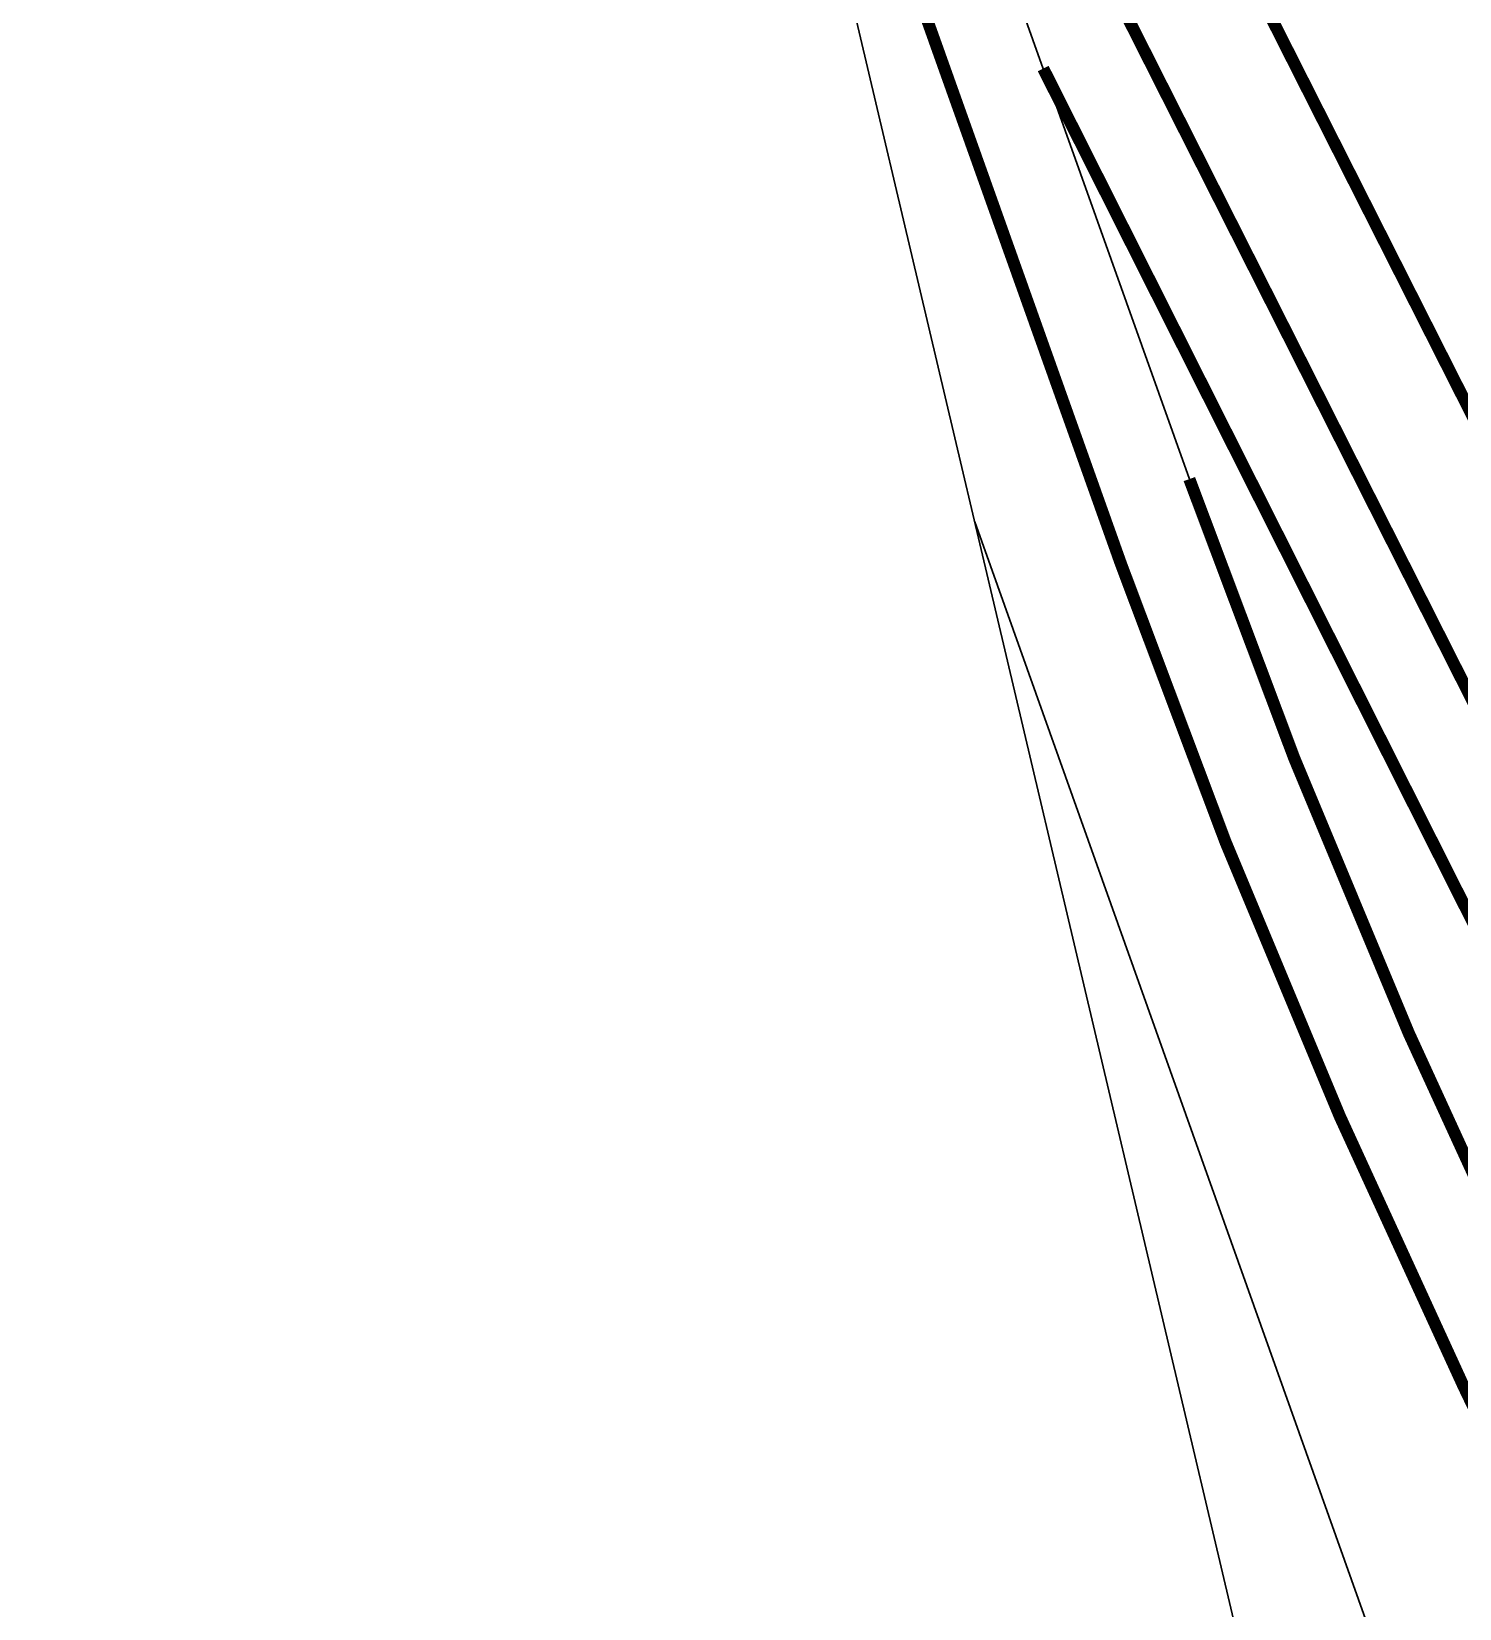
# Model space of a CAD drawing. Header units: metres. Extents: x 319374 to 323895, y 7409538 to 7427889.
# Drawn here: x 321686.8 to 321745.7, y 7423219.4 to 7423284.4 of the extents above; entities that cross this region are included whole.
import ezdxf

# ---------------------------------------------------------------- set-up
doc = ezdxf.new("R2010")
doc.units = ezdxf.units.M
doc.header["$LTSCALE"] = 10
doc.layers.add('F-HZ-PATIO-FCO-MORATO-SUL', color=1, linetype='Continuous')

msp = doc.modelspace()

# ---------------------------------------------------------------- linework, layer by layer
at = {"layer": 'F-HZ-PATIO-FCO-MORATO-SUL', "lineweight": 30}
for p, q in [((321737.692, 7423213.189), (321698.104, 7423381.105)), ((321734.519, 7423265.964), (321707.059, 7423343.123)), ((321725.667, 7423264.196), (321744.386, 7423211.645))]:
    msp.add_line(p, q, dxfattribs=at)
at = {"layer": 'F-HZ-PATIO-FCO-MORATO-SUL', "const_width": 0.5, "flags": 128}
for points in [[(322116.077, 7422458.587), (322106.102, 7422483.73, -0.024193), (322095.155, 7422515.762), (322093.373, 7422521.936, 0.040861), (322041.282, 7422659.241), (321843.146, 7423075.468), (321802.294, 7423160.633, 0.011291), (321771.627, 7423221.028), (321747.442, 7423266.106, -0.036681), (321705.703, 7423359.799), (321687.01, 7423411.691)], [(321869.326, 7423004.443), (321836.93, 7423072.498), (321795.722, 7423158.404, 0.00506), (321789.466, 7423171.115), (321717.639, 7423313.395)], [(321804.552, 7423106.124), (321745.832, 7423228.538, -0.026274), (321731.696, 7423262.471), (321715.068, 7423309.153)], [(321865.497, 7423002.616), (321833.102, 7423070.669), (321792.581, 7423155.143, 0.004741), (321784.218, 7423172.163), (321728.493, 7423282.898)], [(321734.519, 7423265.964, 0.026367), (321748.702, 7423231.911), (321859.981, 7422999.985)]]:
    msp.add_lwpolyline(points, format="xyb", dxfattribs=at)

doc.saveas('drawing.dxf')
